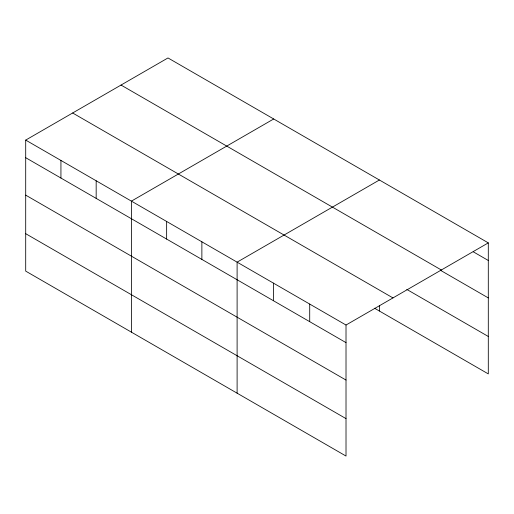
<?xml version="1.0" encoding="UTF-8"?>
<svg xmlns="http://www.w3.org/2000/svg" width="514" height="514" viewBox="0 0 514 514"><rect width="100%" height="100%" fill="white"/><g stroke="black" fill="none" stroke-linecap="round" stroke-linejoin="round"><path stroke-width="0.77" d="M346.012 380.058L346.012 325.028L25.7 140.097L25.7 271.122L346.012 456.053L346.012 380.058L25.7 195.134M374.558 308.233L488.3 373.903L488.3 242.878L167.988 57.947L25.7 140.097M273.692 118.978L131.404 201.128L131.404 332.147M379.396 180.003L237.108 262.153L237.108 393.171M346.012 325.028L488.3 242.878M473.233 251.783L488.3 260.482M121.034 85.061L441.346 269.991M440.357 270.229L488.3 297.914M406.792 289.414L488.3 336.471M72.654 112.99L392.966 297.921M25.7 157.702L346.012 342.632M25.7 233.69L346.012 418.621M379.396 305.451L379.396 311.021M309.711 304.07L309.711 321.674M273.409 283.111L273.409 300.716M201.873 241.811L201.873 259.416M166.639 221.47L166.639 239.074M96.169 180.787L96.169 198.391M60.935 160.439L60.935 178.043"/></g></svg>
